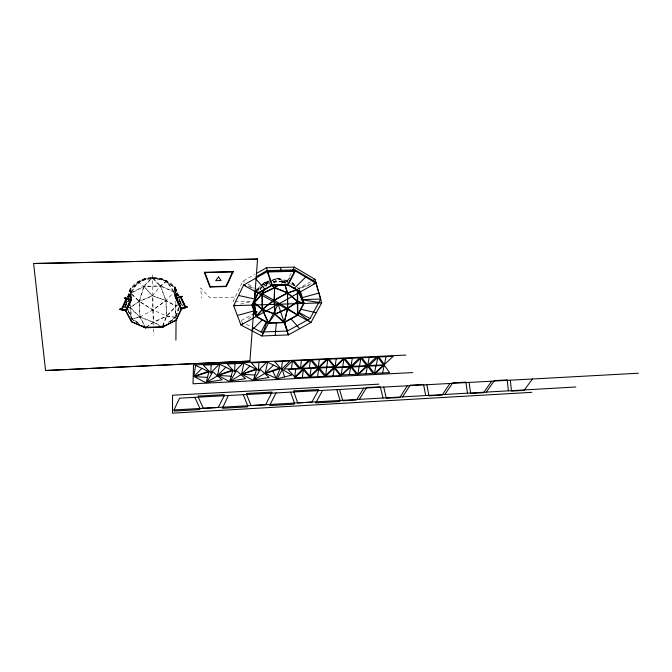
<?xml version="1.0" encoding="UTF-8"?>
<svg xmlns="http://www.w3.org/2000/svg" width="672" height="672" viewBox="0 0 672 672"><rect width="100%" height="100%" fill="white"/><g stroke="black" fill="none" stroke-linecap="round" stroke-linejoin="round"><path stroke-width="0.5" stroke-dasharray="3.36 2.52" d="M169.974 321.695L175.812 317.461L175.619 302.039M168.05 322.568L175.426 317.209L175.669 306.046L175.132 301.064M130.36 297.259L130.477 288.565C141.044 274.184 163.649 274.033 175.174 287.347L174.527 291.892L175.073 296.965M130.46 304.458L130.334 307.49L131.939 318.704L139.717 323.568M130.754 297.377L130.939 293.303L138.239 281.996L144.253 279.124L152.216 277.872L161.095 278.704L166.48 281.266L174.787 287.608L177.677 295.462M174.703 297.083L174.166 292.102L174.787 287.608L161.087 278.704L144.253 279.124L130.889 288.817L128.251 297.36L130.612 295.193L126.916 298.242M127.798 297.259L130.477 288.565L144.102 278.695L161.221 278.267L175.174 287.347M127.075 301.157L126.193 304.004L127.378 301.333M127.596 296.864L130.494 288.229L130.998 299.191M130.494 288.229L127.806 296.915L130.586 294.664L130.46 295.52M127.907 297.268L130.502 288.515L130.939 288.616L131.443 299.292M127.084 301.064L126.168 304.374L127.1 301.367M128.318 297.058L130.939 288.616M128.335 297.368L130.956 288.918L130.519 288.817M177.089 296.234L166.715 280.879L152.216 277.418L143.842 286.272L139.146 301.333L139.801 317.092L144.169 325.097M175.745 316.21L178.618 307.289M176.114 316.512L178.853 307.994M176.316 316.554L179.054 308.036M162.658 325.828L166.538 315.958L177.181 304.802M162.834 326.231L166.782 316.168L177.593 304.836M125.74 305.642L124.202 307.138M128.528 297.671L130.536 293.143L137.97 281.618L152.216 277.418L160.532 285.827L174.527 291.892L165.824 300.569L166.564 315.932L175.426 317.201M128.957 297.78L130.931 293.328L139.381 301.375L140.028 316.84L145.295 326.466M233.024 301.753L242.869 281.182L254.654 274.487M265.633 286.238L267.91 281.66L269.405 282.962M265.86 286.549L268.094 282.055L269.556 283.332M291.119 273.42L286.507 282.442L289.632 278.334M259.955 289.498L264.121 282.458L277.897 278.166L287.717 280.703M260.282 289.75L261.811 287.154M262.324 286.289L264.365 282.836L271.127 280.728M287.91 283.937L287.062 281.618L289.901 277.427M273.84 282.828L277.897 278.166L287.339 283.298M273.907 283.206L277.88 278.628L288.523 281.366M137.97 281.618L144.018 286.574L160.406 286.129L166.48 281.266L176.686 296.36M259.896 286.583L255.671 290.716L260.568 287.095M260.602 285.894L264.121 282.458L267.91 281.66L263.836 284.676M256.066 290.942L260.215 286.885M260.912 286.213L264.365 282.836L268.086 282.047L264.079 285.012M124.286 307.415L125.756 306.18L122.665 308.969M248.203 319.04L252.235 315.706M127.646 297.293L130.444 294.991M166.715 280.879L160.532 285.827L152.384 295.873L139.381 301.375L130.334 307.49L140.053 316.856L153.56 322.098L162.305 326.726M256.872 290.346L260.87 287.381M128.268 310.565L131.561 318.99L139.801 317.092L152.897 309.952L165.799 300.56L175.669 306.046M146.42 327.23L153.56 322.426L166.782 316.168L166.026 300.518L160.532 285.827L143.842 286.272L130.536 293.143L139.146 301.333L152.888 310.052L166.026 300.518L176.047 306.096M170.092 321.821L175.93 317.587M281.366 282.946L283.903 281.232L286.81 281.417M281.308 283.315L283.811 281.627L287.616 281.87M145.765 327.34L153.56 322.098L166.538 315.958M254.881 288.515L257.762 289.64L262.248 287.104M263.147 286.6L269.43 283.055M241.181 320.603L251.773 314.672M310.548 281.778L297.788 288.918L309.28 285.256M297.268 287.49L298.973 288.464L314.782 282.425M272.454 280.073L277.897 278.166L285.617 283.08M270.043 281.358L277.88 278.628L272.093 280.434M176.232 298.175L175.123 287.011L178.424 295.369M175.753 297.965L174.728 287.414L175.148 287.297L178.912 297.721M174.754 287.725L175.174 287.599M177.45 295.016L177.87 294.89M177.601 295.445L178.021 295.319M180.121 302.266L180.541 302.14L180.751 304.223M180.247 302.383L180.667 302.257L179.138 299.704M240.534 304.088L252.319 301.35M140.028 316.84L131.939 318.704L128.352 309.523M235.049 301.686L252.286 301.148M234.326 297.1L209.84 297.839L200.6 287.876L201.734 298.082M272.908 281.526L283.903 281.232L284.516 283.164M273.328 281.912L283.794 281.635L286.339 283.147M273.21 281.988L287.062 281.618M175.812 317.461L166.782 316.168L152.897 309.952L139.406 301.358L144.018 286.574L152.384 295.873L165.799 300.56L160.406 286.129L152.258 277.864L138.239 281.996L130.889 288.809L130.939 293.303L144.001 286.558L152.216 277.872L166.48 281.266M126.302 303.929L125.874 303.828L125.983 306.558M128.192 296.335L128.621 296.436M128.05 296.78L128.486 296.881M130.385 289.262L130.813 289.363L131.292 299.62M249.262 286.944L253.067 288.179M256.872 289.414L258.77 290.035L257.006 289.052M166.026 300.518L152.368 295.747L143.842 286.272M264.121 282.458L270.85 284.819M264.365 282.836L271.916 285.491M161.582 326.676L153.56 322.426L139.801 317.092L127.823 305.794M248.17 285.894L253.924 288.137M160.423 286.112L174.166 292.102M241.172 321.552L242.92 322.476M246.422 324.316L250.799 326.617M242.869 281.182L244.633 282.164M248.17 284.138L253.47 287.087M290.464 283.576L294.386 285.827M138.592 323.375L131.561 318.99L129.931 307.566L139.146 301.333L152.368 295.747L152.888 310.052M131.443 319.124L138.474 323.518M284.651 282.912L277.914 278.628L283.811 281.627L284.399 283.534M179.08 295.462L175.946 293.353L176.148 294.193L178.634 295.865M176.098 293.672L179.231 295.772M180.138 296.663L176.148 294.193M182.633 305.281L180.928 303.912M181.81 304.996L183.456 306.113M125.714 304.013L127.117 305.197M295.058 285.583L291.648 281.719L294.655 285.617M294.756 285.902L291.413 282.106L294.361 285.928M178.693 299.771L180.205 302.333L179.122 299.393M298.973 288.464L300.115 290.942M128.066 310.624L129.167 313.438M174.728 287.414L178.492 297.847M178.844 298.813L180.281 302.686M175.123 287.011L178.223 295.428M179.264 298.687L180.701 302.568M180.835 301.913L181.079 304.282M180.634 301.98L180.877 304.24M175.325 286.952L176.408 298.066M176.324 298.158L175.333 288.028L174.913 288.154L175.703 296.26M152.897 309.952L153.56 322.426M130.284 288.179L130.805 299.426M128.285 298.427L128.419 301.568M128.142 298.847L128.276 301.938M125.748 304.693L125.958 309.784M125.546 304.643L125.664 307.7M257.762 289.64L257.846 292.177M152.62 274.823L153.275 327.835M153.283 328.868L153.367 335.11"/><path stroke-width="1.01" d="M638.4 373.229L179.592 398.168L174.014 409.954L174.006 411.062L199.895 409.576L199.928 408.475L194.838 397.345M175.904 340.099L176.056 320.057L181.381 308.339L186.95 306.684L187.127 307.28L180.936 309.12L175.753 297.965L176.182 297.839L181.331 308.708L180.936 309.12M284.827 284.13L287.599 292.816L287.734 308.507L284.273 322.652L268.405 323.24L256.032 316.613L251.899 305.096L257.872 293.017L271.807 285.163L288.196 284.71L300.502 291.774L304.072 303.416L297.822 315.151L284.273 322.652L274.898 314.244L274.176 300.342L274.613 287.515L272.378 285.558M264.264 288.985L261.988 293.572L262.189 309.355L268.405 323.24L274.957 314.076L274.243 300.418L274.672 287.801L271.748 285.247M210.798 372.926L218.971 364.392L203.255 365.123L210.798 372.926L211.126 364.753M45.562 370.516L249.917 361.091L45.562 370.516L33.617 263.508L257.62 259.073L33.617 263.508M234.52 371.776L242.777 363.283L227.245 364.006L234.52 371.776L235.032 363.644M249.917 361.091L257.578 258.846M258.334 370.616L266.675 362.166L251.32 362.888L258.334 370.616L259.014 362.527M275.15 335.446L276.36 322.946M281.518 369.39L289.943 360.982L274.772 361.687L281.518 369.39L282.366 361.334M294.731 377.042L303.131 368.768L288.179 369.499L294.731 377.042L295.672 369.138M291.514 368.726L292.471 360.688L298.99 368.382L284.004 369.071L292.471 360.688M300.46 368.441L308.944 360.066L293.916 360.763L300.46 368.441L301.442 360.41M310.019 376.27L318.461 368.021L303.626 368.743L310.019 376.27L311.06 368.382M309.355 367.861L310.439 359.848L316.764 367.525L301.913 368.206L310.439 359.848M254.428 299.83L254.016 302.87L256.032 316.613C266.238 303.736 281.114 294.588 296.738 289.808M255.251 293.756L255.528 291.732M255.108 297.923L254.436 302.896L256.41 316.386L268.582 322.913L284.164 322.342L297.494 314.958L303.626 303.442L300.107 291.984L298.763 290.455M255.788 292.95L256.057 290.968L254.47 297.016M318.217 367.576L326.76 359.234L311.867 359.932L318.217 367.576L319.326 359.579M302.299 377.479L303.408 369.592L309.666 377.16L294.907 377.798L303.408 369.592M325.576 375.48L334.076 367.265L319.351 367.979L325.576 375.48L326.726 367.626M326.726 367.021L327.936 359.033L334.076 366.685L319.351 367.357L327.936 359.033M317.512 376.706L318.73 368.836L324.828 376.387L310.178 377.017L318.73 368.836M335.026 366.761L343.627 358.453L328.86 359.134L335.026 366.761L336.252 358.789M341.074 375.262L349.616 367.08L335.017 367.794L341.074 375.262L342.334 367.433M342.678 366.82L343.997 358.873L349.961 366.484L335.37 367.156L343.997 358.873M333.001 375.917L334.32 368.08L340.25 375.606L325.718 376.228L334.32 368.08M350.977 366.148L359.621 357.865L344.98 358.554L350.977 366.148L352.313 358.21M193.738 376.555L195.636 365.4L208.177 371.347L193.738 376.555L201.936 368.382M357.764 374.413L366.358 366.265L351.884 366.971L357.764 374.413L359.134 366.618M359.495 366.005L360.923 358.084L366.71 365.669L352.246 366.341L360.923 358.084M349.322 374.615L350.75 366.794L356.513 374.312L342.098 374.926L350.75 366.794M367.718 365.333L376.421 357.084L361.906 357.764L367.718 365.333L369.18 357.42M217.602 375.379L219.727 364.274L231.974 370.196L217.602 375.379L225.876 367.248M374.447 373.565L383.09 365.45L368.743 366.148L374.447 373.565L375.934 365.795M376.295 365.19L377.84 357.294L383.452 364.854L369.104 365.518L377.84 357.294M365.946 373.775L367.492 365.98L373.078 373.472L358.781 374.077L367.492 365.98M384.46 364.518L393.212 356.303L378.815 356.975L384.46 364.518L386.022 356.639M241.55 374.203L243.886 363.149L255.856 369.046L241.55 374.203L249.9 366.114M382.561 372.935L384.216 365.165L389.634 372.632L375.463 373.237L384.216 365.165M265.112 373.195L267.666 362.2L279.35 368.071L265.112 373.195L273.538 365.148M274.672 287.801L287.456 293.026L287.582 308.423L284.155 322.333L274.957 314.076L262.475 309.271L254.436 302.896L262.273 293.748L274.672 287.801L278.821 284.995M254.411 295.512L255.419 291.673M267.028 321.644L261.87 335.975L240.954 325.038L233.654 305.684L243.558 285.088L267.305 271.614L295.268 270.942L315.983 283.122L321.686 302.854L310.993 322.442L288.347 334.916L261.87 335.975L278.158 304.256L288.347 334.916L284.458 322.199M276.125 378.269L280.014 368.752L265.574 373.439L276.125 378.269L272.79 371.095M120.011 309.154L125.916 310.145L126 310.8L130.998 299.191L131.452 299.578L126.437 310.901L120.019 309.448L125.79 310.758L130.805 299.426L124.984 297.788C124.144 298.99 130.973 300.577 130.788 299.141M120.019 309.448L120.145 308.834M124.849 298.41L124.984 297.788M121.405 309.473L126.395 298.116M121.926 309.59L126.916 298.242M176.182 297.839L181.566 309.095L176.257 320.099L162.473 327.146L145.622 327.768L131.477 321.678L125.782 310.918L130.99 299.536M130.998 299.191L125.983 310.514L126.437 310.901M126.42 310.607L131.443 299.292M225.884 286.566L232.571 271.95M297.486 314.95L297.318 289.775L300.098 291.976L288.019 285.062L271.916 285.499L258.233 293.21L252.361 305.088L256.41 316.394L262.45 309.263L274.243 300.418L287.423 293.009L284.701 284.474M268.582 322.904L262.475 309.271L262.248 293.765L264.516 289.246M228.396 395.514L222.365 408.282L247.649 406.837L247.733 405.745L243.281 394.708M252.521 327.516L261.131 332.044L266.591 321.376M292.496 270.715L294.344 267.112L314.992 279.292L320.687 299.015L310.052 318.578L287.507 331.019L261.131 332.044M287.742 284.726L294.63 271.303M288.196 284.71L295.268 270.942L295.008 269.892L267.086 270.556L256.141 276.763M282.324 369.44L277.225 378.764L291.9 375.052L282.324 369.44L284.567 376.908M276.058 392.927L269.598 405.569L294.302 404.158L294.428 403.074L290.59 392.137M206.783 382.301L212.755 371.784L222.113 379.831L206.783 382.301L217.459 375.833M322.602 390.398L315.748 402.923L339.881 401.537L340.057 400.462L336.806 389.626M230.353 381.1L236.485 370.642L245.549 378.647L230.353 381.1L241.038 374.665M254.008 379.898L260.299 369.491L269.06 377.462L254.008 379.898L264.701 373.498M363.703 388.164L356.53 399.983L342.787 400.772L339.57 389.474M359.369 399.361L366.568 387.534L380.302 386.786L383.006 398.009M407.299 385.787L399.798 397.505L386.358 398.278L383.704 387.072M402.595 396.892L410.122 385.174L423.562 384.443L425.712 395.564M449.938 383.477L442.126 395.086L428.971 395.833L426.863 384.728M444.881 394.472L452.718 382.855L465.864 382.15L467.494 393.179M491.652 381.209L483.529 392.708L470.669 393.448L469.073 382.435M486.251 392.104L494.39 380.596L507.242 379.898L508.385 390.844M532.459 378.983L524.059 390.39L511.468 391.112L510.367 380.184M294.017 272.588L295.268 270.942M277.99 285.23L274.613 287.515L261.988 293.572L254.016 302.87L262.189 309.355L274.898 314.244L287.734 308.498L297.822 301.484L304.072 303.416L297.654 289.506L297.822 315.151L287.582 308.423L274.957 314.076M125.992 310.859L131.569 321.754L145.622 327.768L142.985 326.122M251.496 330.548L262.248 319.939M294.378 288.254L305.71 277.082M242.567 323.711L240.954 325.038L315.983 283.122L315.714 282.064L295.008 269.892M253.042 315.042L257.065 311.707L252.655 314.177M163.951 325.542L162.313 326.735L145.765 327.34L144.035 326.264M164.976 325.332L162.473 327.146L176.056 320.057M162.59 327.272L165.094 325.458M287.582 308.423L297.486 301.526L303.618 303.433L297.318 289.775M256.477 273.454L266.507 267.75L294.344 267.112M312.27 280.812L314.992 279.292M296.335 290.102L287.456 293.026L297.486 301.526M194.166 376.606L208.891 371.893L206.111 382.855L194.166 376.606L207.497 377.404M218.03 375.43L232.672 370.742L229.681 381.654L218.03 375.43L231.168 376.228M241.97 374.254L256.528 369.592L253.327 380.444L241.97 374.254L254.923 375.043M313.11 284.038L315.983 283.122M176.408 298.066L182.162 296.419L175.778 298.25M182.011 296.108L182.188 296.705L176.534 298.091M178.265 303.274L178.693 303.148M178.416 303.584L178.844 303.458M180.76 308.524L181.18 308.398M181.415 308.624L186.95 306.684M187.093 306.995L181.558 308.935L176.383 297.78M237.342 315.462L253.982 310.892M302.299 297.629L318.864 293.076M235.62 305.231L233.654 305.684L321.686 302.854L301.081 299.628L320.687 299.015M531.871 392.33L172.46 413.154L172.544 395.22L378.907 384.166M174.014 409.954L575.812 386.988M412.742 372.59L193.024 383.796L193.486 364.946L405.854 355.085M272.16 284.81L287.918 284.382M210.252 286.65L226.036 286.222M204.414 272.622L233.041 271.942M267.422 271.958L295.084 271.295M238.568 295.47L254.873 299.09M300.938 309.305L316.302 312.724M126.126 310.187L126.563 310.288M120.162 309.12L125.933 310.43M128.554 304.71L128.99 304.811M128.411 305.038L128.848 305.138M124.841 298.116L131.452 299.578M245.456 285.709L243.558 285.088L310.993 322.442L298.67 312.942M274.613 287.515L287.599 292.816L297.822 301.484M258.712 292.16L262.248 293.765M261.988 293.572L274.243 300.392M299.048 312.455L310.052 318.578M274.176 300.342L287.734 308.498M142.867 326.256L145.505 327.902M256.788 291.698L258.241 293.202M256.771 291.866L257.872 293.017M255.402 278.368L264.835 289.094M291.035 318.906L299.645 328.692M175.753 297.965L180.902 308.834M176.232 298.175L181.364 309.044M180.138 296.663L185.245 307.541M180.65 296.512L185.749 307.398M204.893 272.614L210.386 286.986M267.086 270.556L268.01 273.487M266.507 267.75L267.758 271.522M267.884 271.95L272.269 285.146M284.584 322.199L287.507 331.019M267.305 271.614L271.807 285.163M280.476 267.431L281.333 271.278M185.606 307.087L180.793 296.831M126.773 298.57L122.069 309.263M198.324 396.085L198.29 397.211L203.339 408.332L218.24 407.484L224.179 395.8L224.238 394.682L198.324 396.085M246.733 393.464L246.649 394.582L251.059 405.602L265.616 404.771L272.042 392.095L246.733 393.464M294.017 390.902L293.882 392.011L297.679 402.94L311.9 402.125L318.73 389.567L294.017 390.902M233.201 271.589L226.346 286.549L209.908 287.003L204.28 272.269L233.201 271.589M218.576 276.99L215.712 280.669L221.113 280.526L218.576 276.99"/></g></svg>
